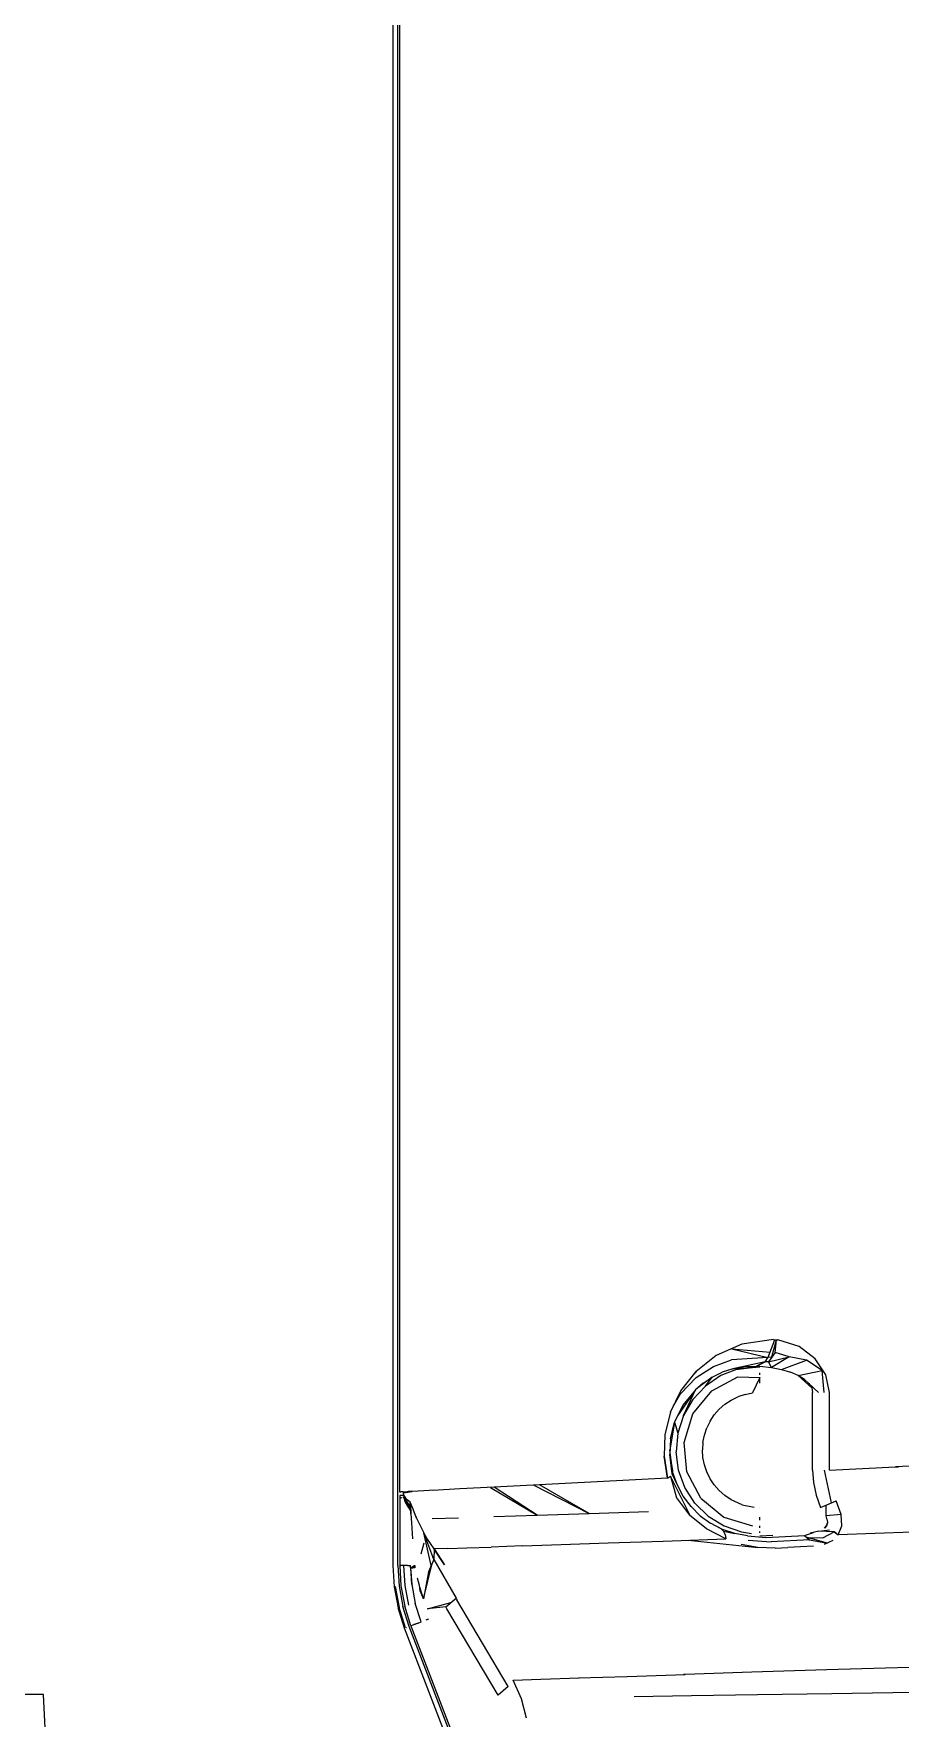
# Model space of a CAD drawing. Header units: millimetres. Extents: x -57554 to 16546, y 2142 to 98430.
# Drawn here: x -17044 to -16782, y 75210 to 75720 of the extents above; entities that cross this region are included whole.
import ezdxf

# ---------------------------------------------------------------- set-up
doc = ezdxf.new("R2010")
doc.units = ezdxf.units.MM

msp = doc.modelspace()

# ---------------------------------------------------------------- linework, layer by layer
at = {"color": 2, "linetype": 'Continuous'}
for p, q in [((-16935.37, 76247.19), (-16935.37, 75256.56)), ((-16933.87, 75256.56), (-16933.87, 76247.19)), ((-16933.33, 76061.5), (-16933.33, 75278.81)), ((-16829.85, 75323.49), (-16837.6, 75320.02)), ((-16832.91, 75322.12), (-16821.98, 75319.47)), ((-16832.91, 75322.12), (-16821.34, 75321.04)), ((-16820.3, 75324.86), (-16829.85, 75323.49)), ((-16821.92, 75319.56), (-16819.85, 75324.84)), ((-16820.75, 75319.67), (-16819.39, 75324.81)), ((-16820.3, 75324.86), (-16819.85, 75324.84)), ((-16819.85, 75324.84), (-16819.39, 75324.81)), ((-16819.83, 75321.01), (-16819.39, 75324.81)), ((-16819.39, 75324.81), (-16818.94, 75324.76)), ((-16812.55, 75322.75), (-16818.94, 75324.76)), ((-16807.64, 75319.07), (-16812.55, 75322.75)), ((-16837.6, 75320.02), (-16843.7, 75315.18)), ((-16843.62, 75313.44), (-16838.4, 75316.77)), ((-16838.4, 75316.77), (-16832.96, 75318.76)), ((-16821.98, 75319.47), (-16832.96, 75318.76)), ((-16822.85, 75318.11), (-16832.54, 75316.07)), ((-16832.54, 75316.07), (-16829.03, 75316.73)), ((-16824.37, 75316.65), (-16831.68, 75315.74)), ((-16830.98, 75316.02), (-16825.42, 75316.87)), ((-16830.98, 75316.02), (-16825.43, 75316.87)), ((-16829.03, 75316.73), (-16830.98, 75316.02)), ((-16830.98, 75316.02), (-16824.37, 75316.65)), ((-16829.03, 75316.73), (-16825.44, 75316.88)), ((-16829.03, 75316.73), (-16825.42, 75316.88)), ((-16822.85, 75318.11), (-16825.43, 75316.87)), ((-16825.43, 75316.87), (-16825.37, 75316.88)), ((-16825.43, 75316.87), (-16825.08, 75316.87)), ((-16825.38, 75316.88), (-16822.85, 75318.11)), ((-16825.08, 75316.87), (-16824.72, 75316.86)), ((-16824.72, 75316.86), (-16824.37, 75316.84)), ((-16824.37, 75316.84), (-16820.92, 75316.46)), ((-16822.85, 75318.11), (-16821.92, 75319.56)), ((-16821.8, 75318.14), (-16822.85, 75318.11)), ((-16821.92, 75319.56), (-16820.75, 75319.67)), ((-16819.83, 75321.01), (-16821.8, 75318.14)), ((-16821.8, 75318.14), (-16815.52, 75319.66)), ((-16820.92, 75316.46), (-16821.8, 75318.14)), ((-16815.52, 75319.66), (-16820.92, 75316.46)), ((-16820.92, 75316.46), (-16817.83, 75315.83)), ((-16815.52, 75319.66), (-16819.83, 75321.01)), ((-16817.83, 75315.83), (-16810.35, 75318.62)), ((-16810.35, 75318.62), (-16815.52, 75319.66)), ((-16805.58, 75315.49), (-16810.35, 75318.62)), ((-16804.45, 75314.22), (-16807.64, 75319.07)), ((-16848.41, 75308.49), (-16843.62, 75313.44)), ((-16848.32, 75309.37), (-16843.7, 75315.18)), ((-16843.7, 75315.18), (-16844.07, 75314.73)), ((-16841.51, 75311.73), (-16843.91, 75309.68)), ((-16838.81, 75313.51), (-16843.18, 75310.3)), ((-16841.51, 75311.73), (-16838.81, 75313.51)), ((-16836.2, 75313.97), (-16840.85, 75310.82)), ((-16840.85, 75310.82), (-16838.81, 75313.51)), ((-16838.98, 75309.35), (-16831.04, 75313.58)), ((-16838.81, 75313.51), (-16835.81, 75314.98)), ((-16830.98, 75316.02), (-16836.2, 75313.97)), ((-16832.54, 75316.07), (-16835.81, 75314.98)), ((-16831.04, 75313.58), (-16824.37, 75313.42)), ((-16824.37, 75313.42), (-16826.64, 75308.76)), ((-16824.37, 75314.17), (-16824.37, 75314.86)), ((-16824.37, 75314.55), (-16824.37, 75314.86)), ((-16824.37, 75314.17), (-16824.37, 75314.55)), ((-16824.37, 75312.59), (-16824.37, 75313.42)), ((-16824.37, 75311.72), (-16824.37, 75312.59)), ((-16817.83, 75315.83), (-16815.13, 75314.99)), ((-16812.82, 75313.99), (-16815.13, 75314.99)), ((-16812.82, 75313.99), (-16805.58, 75315.49)), ((-16812.82, 75313.99), (-16808.72, 75310.23)), ((-16810.94, 75312.84), (-16812.82, 75313.99)), ((-16809.56, 75311.56), (-16810.94, 75312.84)), ((-16806.64, 75308.91), (-16809.56, 75311.56)), ((-16809.56, 75311.56), (-16808.72, 75310.23)), ((-16804.92, 75308.91), (-16805.58, 75315.49)), ((-16803.38, 75308.91), (-16804.45, 75314.22)), ((-16851.47, 75302.89), (-16848.32, 75309.37)), ((-16850.53, 75304.82), (-16848.41, 75308.49)), ((-16843.91, 75309.68), (-16849.28, 75301.8)), ((-16843.91, 75309.68), (-16847.73, 75304.99)), ((-16847.54, 75301.9), (-16843.91, 75309.68)), ((-16844.69, 75306.73), (-16847.54, 75301.9)), ((-16844.7, 75302.4), (-16838.98, 75309.35)), ((-16840.85, 75310.82), (-16844.69, 75306.73)), ((-16843.18, 75310.3), (-16843.91, 75309.68)), ((-16834.97, 75305.31), (-16833.07, 75306.57)), ((-16833.07, 75306.57), (-16831.03, 75307.58)), ((-16828.87, 75308.31), (-16831.03, 75307.58)), ((-16828.87, 75308.31), (-16826.64, 75308.76)), ((-16808.72, 75310.23), (-16808.45, 75308.91)), ((-16808.45, 75285.38), (-16808.45, 75308.91)), ((-16803.38, 75285.38), (-16803.38, 75308.91)), ((-16851.47, 75302.89), (-16853.12, 75296.18)), ((-16847.73, 75304.99), (-16850.22, 75299.88)), ((-16847.54, 75301.9), (-16849.26, 75296.56)), ((-16847.32, 75293.79), (-16844.7, 75302.4)), ((-16839.45, 75300.2), (-16838.18, 75302.1)), ((-16838.18, 75302.1), (-16836.68, 75303.81)), ((-16834.97, 75305.31), (-16836.68, 75303.81)), ((-16853.12, 75296.18), (-16853.39, 75289.57)), ((-16850.22, 75299.88), (-16851.58, 75291.5)), ((-16851.45, 75294.83), (-16850.22, 75299.88)), ((-16850.22, 75299.88), (-16849.26, 75296.56)), ((-16849.26, 75296.56), (-16849.76, 75290.97)), ((-16841.18, 75296), (-16840.45, 75298.16)), ((-16839.45, 75300.2), (-16840.45, 75298.16)), ((-16851.45, 75294.83), (-16851.63, 75290.14)), ((-16850.87, 75285.25), (-16851.58, 75291.5)), ((-16846.45, 75284.83), (-16847.32, 75293.79)), ((-16841.63, 75293.77), (-16841.78, 75291.5)), ((-16841.63, 75289.23), (-16841.78, 75291.5)), ((-16841.63, 75293.77), (-16841.18, 75296)), ((-16853.39, 75289.57), (-16852.34, 75282.91)), ((-16852.34, 75282.91), (-16853.39, 75289.57)), ((-16850.92, 75284.27), (-16851.63, 75290.14)), ((-16851.63, 75290.14), (-16850.87, 75285.25)), ((-16849.02, 75285.4), (-16849.76, 75290.97)), ((-16841.18, 75286.99), (-16841.63, 75289.23)), ((-16840.45, 75284.84), (-16841.18, 75286.99)), ((-16803.38, 75285.38), (-16783.44, 75286.38)), ((-16762.47, 75287.43), (-16783.44, 75286.38)), ((-16783.44, 75286.38), (-16782.52, 75286.43)), ((-16891.05, 75280.93), (-16904.77, 75280.22)), ((-16892.7, 75280.84), (-16876.04, 75272.27)), ((-16873.62, 75281.82), (-16891.05, 75280.93)), ((-16876.04, 75272.27), (-16891.05, 75280.93)), ((-16852.34, 75282.91), (-16873.62, 75281.82)), ((-16852.34, 75282.91), (-16851.45, 75283.6)), ((-16852.34, 75282.91), (-16851.45, 75283.6)), ((-16851.45, 75283.6), (-16849.66, 75277)), ((-16845.52, 75271.7), (-16851.45, 75283.6)), ((-16849.43, 75281.07), (-16850.92, 75284.27)), ((-16850.87, 75285.25), (-16850.78, 75284.86)), ((-16849.43, 75281.07), (-16850.78, 75284.86)), ((-16847.55, 75277.54), (-16849.44, 75281.11)), ((-16847.55, 75277.54), (-16849.43, 75281.07)), ((-16847.08, 75280.14), (-16849.02, 75285.4)), ((-16842.22, 75276.89), (-16846.45, 75284.83)), ((-16839.45, 75282.79), (-16840.45, 75284.84)), ((-16838.18, 75280.9), (-16839.45, 75282.79)), ((-16836.68, 75279.19), (-16838.18, 75280.9)), ((-16808.45, 75285.38), (-16808.2, 75281.62)), ((-16808.2, 75281.62), (-16807.42, 75277.85)), ((-16802.73, 75275.53), (-16804.91, 75285.38)), ((-16933.33, 75278.81), (-16933, 75278.81)), ((-16932.7, 75277.73), (-16933.31, 75277.68)), ((-16933.31, 75277.68), (-16933.3, 75277.45)), ((-16933.3, 75277.45), (-16933.3, 75277.22)), ((-16933.3, 75277.22), (-16933.3, 75276.99)), ((-16932.97, 75276.99), (-16933.3, 75277.22)), ((-16933.3, 75277.22), (-16932.69, 75276.99)), ((-16933.3, 75276.99), (-16933.3, 75256.56)), ((-16932.71, 75278.81), (-16933, 75278.81)), ((-16932.49, 75278.81), (-16932.71, 75278.81)), ((-16932.3, 75277.76), (-16932.7, 75277.73)), ((-16932.32, 75278.81), (-16932.49, 75278.81)), ((-16932.21, 75278.81), (-16932.32, 75278.81)), ((-16932.3, 75277.76), (-16932.14, 75277.8)), ((-16932.16, 75278.47), (-16929.5, 75278.95)), ((-16930.79, 75278.88), (-16932.16, 75278.47)), ((-16932.16, 75278.81), (-16930.79, 75278.88)), ((-16932.16, 75278.47), (-16932.16, 75278.81)), ((-16932.15, 75278.13), (-16932.16, 75278.47)), ((-16932.15, 75278.13), (-16932.14, 75277.8)), ((-16930.03, 75274.04), (-16932.14, 75277.8)), ((-16932.14, 75277.8), (-16931.7, 75277.09)), ((-16932.13, 75277.26), (-16931.68, 75275.73)), ((-16930.98, 75274.47), (-16932.13, 75277.26)), ((-16930.03, 75273.21), (-16932.13, 75277.26)), ((-16931.02, 75276.39), (-16931.7, 75277.09)), ((-16931.68, 75275.73), (-16930.98, 75274.47)), ((-16930.1, 75275.7), (-16931.02, 75276.39)), ((-16927.76, 75279.04), (-16930.79, 75278.88)), ((-16930.05, 75274.87), (-16930.1, 75275.7)), ((-16929.94, 75272.14), (-16930.1, 75275.7)), ((-16929.25, 75273.6), (-16930.1, 75275.7)), ((-16922.65, 75279.3), (-16927.76, 75279.04)), ((-16915.11, 75279.69), (-16923.24, 75279.27)), ((-16904.77, 75280.22), (-16915.11, 75279.69)), ((-16905.87, 75280.17), (-16891.7, 75271.76)), ((-16891.7, 75271.76), (-16904.77, 75280.22)), ((-16849.66, 75277), (-16845.65, 75271.81)), ((-16845.19, 75274.36), (-16847.55, 75277.54)), ((-16844.04, 75275.43), (-16847.08, 75280.14)), ((-16842.22, 75276.89), (-16835.27, 75271.17)), ((-16834.97, 75277.69), (-16836.68, 75279.19)), ((-16833.07, 75276.42), (-16834.97, 75277.69)), ((-16829.71, 75274.93), (-16833.07, 75276.42)), ((-16807.42, 75277.85), (-16806.1, 75274.09)), ((-16802.73, 75275.53), (-16801.29, 75276.15)), ((-16799.83, 75271.96), (-16801.29, 75276.15)), ((-16930.98, 75274.47), (-16930.03, 75273.21)), ((-16930.05, 75274.87), (-16929.94, 75272.14)), ((-16929.94, 75272.14), (-16929.78, 75269.45)), ((-16929.25, 75273.6), (-16929.34, 75273.82)), ((-16928.22, 75270.9), (-16929.25, 75273.6)), ((-16928.42, 75271.42), (-16928.22, 75270.9)), ((-16928.22, 75270.9), (-16925.98, 75266.38)), ((-16923.46, 75270.73), (-16915.5, 75270.98)), ((-16904.89, 75271.33), (-16891.7, 75271.76)), ((-16891.7, 75271.76), (-16876.04, 75272.27)), ((-16876.04, 75272.27), (-16858.04, 75272.87)), ((-16840.55, 75267.62), (-16845.65, 75271.81)), ((-16845.19, 75274.36), (-16842.42, 75271.61)), ((-16840.03, 75271.5), (-16844.04, 75275.43)), ((-16842.42, 75271.61), (-16839.34, 75269.34)), ((-16840.03, 75271.5), (-16835.25, 75268.55)), ((-16835.27, 75271.17), (-16826.66, 75268.55)), ((-16829.71, 75274.93), (-16826.1, 75274.18)), ((-16824.43, 75274.19), (-16824.37, 75274.18)), ((-16824.37, 75270.21), (-16824.37, 75271.13)), ((-16806.1, 75274.09), (-16802.73, 75275.53)), ((-16804.41, 75271.53), (-16804.37, 75274.83)), ((-16799.83, 75271.96), (-16804.41, 75271.53)), ((-16804.03, 75270.4), (-16804.41, 75271.53)), ((-16799.63, 75268.51), (-16799.83, 75271.96)), ((-16929.78, 75269.45), (-16929.46, 75264.63)), ((-16923.79, 75256.52), (-16925.98, 75266.38)), ((-16923.02, 75258.39), (-16925.98, 75266.38)), ((-16925.06, 75264.84), (-16925.98, 75266.38)), ((-16834.68, 75264.63), (-16840.55, 75267.62)), ((-16835.71, 75267.42), (-16839.34, 75269.34)), ((-16836.06, 75267.59), (-16839.34, 75269.34)), ((-16836.06, 75267.59), (-16835.71, 75267.42)), ((-16835.37, 75266.93), (-16836.06, 75267.59)), ((-16832, 75266.18), (-16835.71, 75267.42)), ((-16835.37, 75266.93), (-16832, 75266.18)), ((-16834.9, 75265.92), (-16835.37, 75266.93)), ((-16835.25, 75268.55), (-16829.95, 75266.72)), ((-16834.88, 75265.78), (-16834.9, 75265.92)), ((-16834.9, 75265.92), (-16834.68, 75264.63)), ((-16828.19, 75265.55), (-16832, 75266.18)), ((-16829.95, 75266.72), (-16826.89, 75266.23)), ((-16828.19, 75265.55), (-16822.6, 75265.02)), ((-16824.37, 75267.9), (-16824.37, 75268.58)), ((-16824.37, 75268.44), (-16824.37, 75268.58)), ((-16824.37, 75267.9), (-16824.37, 75268.44)), ((-16824.37, 75266.46), (-16824.37, 75266.83)), ((-16824.37, 75265.53), (-16820.49, 75265.73)), ((-16822.6, 75265.02), (-16810.9, 75265.59)), ((-16810.9, 75265.59), (-16808.23, 75266.56)), ((-16810.9, 75265.59), (-16810.17, 75264.97)), ((-16810.9, 75265.59), (-16809.4, 75264.32)), ((-16806.57, 75266.92), (-16809.19, 75266.35)), ((-16806.57, 75266.92), (-16803.4, 75267.37)), ((-16801.99, 75266.71), (-16806.57, 75266.92)), ((-16805.34, 75264.88), (-16801.99, 75266.71)), ((-16804.86, 75267.81), (-16804.26, 75268.56)), ((-16804.25, 75268.56), (-16804.86, 75267.81)), ((-16803.98, 75269.43), (-16804.25, 75268.56)), ((-16804.24, 75268.59), (-16803.98, 75269.43)), ((-16804.03, 75270.4), (-16803.98, 75269.43)), ((-16801.38, 75266.3), (-16801.99, 75266.71)), ((-16801.99, 75266.71), (-16800.7, 75265.85)), ((-16801.38, 75266.3), (-16800.7, 75265.85)), ((-16800.7, 75265.85), (-16799.63, 75268.51)), ((-16778.39, 75266.66), (-16800.7, 75265.85)), ((-16926, 75263.3), (-16926.92, 75259.99)), ((-16924.02, 75263.22), (-16925.06, 75264.84)), ((-16922.85, 75261.54), (-16924.02, 75263.22)), ((-16922.85, 75261.54), (-16923.02, 75258.39)), ((-16922.85, 75261.53), (-16923.02, 75258.39)), ((-16918.73, 75261.68), (-16922.85, 75261.54)), ((-16922.85, 75261.54), (-16919.8, 75256.73)), ((-16919.8, 75256.73), (-16922.85, 75261.53)), ((-16918.73, 75261.68), (-16913.05, 75261.87)), ((-16913.05, 75261.87), (-16905.6, 75262.13)), ((-16896.16, 75262.46), (-16905.6, 75262.13)), ((-16896.16, 75262.46), (-16884.44, 75262.86)), ((-16884.44, 75262.86), (-16870.23, 75263.36)), ((-16870.23, 75263.36), (-16853.64, 75263.95)), ((-16853.64, 75263.95), (-16834.68, 75264.63)), ((-16846.11, 75264.22), (-16825.04, 75261.95)), ((-16825.04, 75261.95), (-16830.02, 75262.92)), ((-16827.96, 75264.24), (-16821.01, 75263.73)), ((-16819.78, 75261.8), (-16825.04, 75261.95)), ((-16809.4, 75264.32), (-16821.01, 75263.73)), ((-16819.78, 75261.8), (-16815.98, 75262.01)), ((-16812.13, 75262.21), (-16815.98, 75262.01)), ((-16808.23, 75262.41), (-16812.13, 75262.21)), ((-16803.99, 75263.34), (-16810.15, 75264.96)), ((-16810.15, 75264.96), (-16805.34, 75264.88)), ((-16809.4, 75264.32), (-16803.99, 75263.34)), ((-16802.37, 75264.07), (-16804.92, 75262.92)), ((-16935.37, 75256.56), (-16934.97, 75250.1)), ((-16933.87, 75256.56), (-16933.49, 75250.28)), ((-16933.3, 75256.56), (-16932.92, 75250.35)), ((-16933.3, 75256.56), (-16932.97, 75256.56)), ((-16932.69, 75256.56), (-16932.97, 75256.56)), ((-16932.46, 75256.56), (-16932.69, 75256.56)), ((-16932.29, 75256.56), (-16932.46, 75256.56)), ((-16932.18, 75256.56), (-16932.29, 75256.56)), ((-16932.18, 75256.56), (-16932.13, 75256.56)), ((-16932.13, 75256.56), (-16931.76, 75250.49)), ((-16931.67, 75256.56), (-16932.13, 75256.56)), ((-16931.55, 75256.56), (-16931.67, 75256.56)), ((-16930.97, 75256.56), (-16931.67, 75256.56)), ((-16930.97, 75256.56), (-16931.55, 75256.56)), ((-16930.97, 75256.56), (-16930.03, 75256.56)), ((-16930.02, 75255.8), (-16930.03, 75256.56)), ((-16930.02, 75255.8), (-16929.67, 75250.75)), ((-16929.67, 75250.75), (-16929.98, 75255.8)), ((-16928.71, 75256.56), (-16929.79, 75255.8)), ((-16929.79, 75255.8), (-16929.36, 75255.81)), ((-16929.36, 75255.81), (-16928.71, 75256.56)), ((-16928.75, 75255.81), (-16929.36, 75255.81)), ((-16928.71, 75256.55), (-16928.75, 75255.81)), ((-16926.07, 75246.47), (-16923.53, 75257.14)), ((-16923.02, 75258.39), (-16924.55, 75254.65)), ((-16923.02, 75258.39), (-16916.28, 75246.67)), ((-16933.49, 75250.28), (-16932.34, 75244.1)), ((-16932.92, 75250.35), (-16931.79, 75244.23)), ((-16931.76, 75250.49), (-16930.65, 75244.52)), ((-16929.67, 75250.75), (-16928.61, 75245.03)), ((-16927.34, 75250.53), (-16927.92, 75252.68)), ((-16927.09, 75248.87), (-16927.34, 75250.53)), ((-16927.25, 75249.88), (-16927.34, 75250.53)), ((-16924.55, 75254.65), (-16926.07, 75246.47)), ((-16934.97, 75250.1), (-16933.8, 75243.73)), ((-16934.64, 75250.14), (-16933.47, 75243.82)), ((-16926.07, 75246.47), (-16927.25, 75249.88)), ((-16926.07, 75246.47), (-16927.17, 75250)), ((-16926.07, 75246.47), (-16927.09, 75248.87)), ((-16924.87, 75243.39), (-16917.84, 75245.31)), ((-16919.33, 75243.99), (-16916.28, 75246.67)), ((-16916.28, 75246.67), (-16915.99, 75246.15)), ((-16900.49, 75219.97), (-16915.99, 75246.15)), ((-16931.85, 75237.56), (-16933.8, 75243.73)), ((-16931.54, 75237.68), (-16933.47, 75243.82)), ((-16930.45, 75238.1), (-16932.34, 75244.1)), ((-16929.92, 75238.3), (-16931.79, 75244.23)), ((-16926.86, 75239.48), (-16928.61, 75245.03)), ((-16925.27, 75240.09), (-16924.56, 75240.36)), ((-16925.27, 75240.09), (-16924.72, 75240.3)), ((-16919.33, 75243.99), (-16924.87, 75243.39)), ((-16924.72, 75240.3), (-16924.56, 75240.36)), ((-16919.07, 75243.46), (-16919.33, 75243.99)), ((-16903.52, 75217.27), (-16919.07, 75243.46)), ((-16911.64, 75184.92), (-16931.85, 75237.56)), ((-16931.38, 75237.74), (-16931.22, 75237.8)), ((-16912.98, 75192.6), (-16930.45, 75238.1)), ((-16929.61, 75238.42), (-16929.92, 75238.3)), ((-16929.92, 75238.3), (-16914.51, 75198.17)), ((-16929.35, 75238.52), (-16929.61, 75238.42)), ((-16929.14, 75238.6), (-16929.35, 75238.52)), ((-16928.98, 75238.67), (-16929.14, 75238.6)), ((-16928.87, 75238.7), (-16928.98, 75238.67)), ((-16928.87, 75238.7), (-16928.83, 75238.72)), ((-16928.83, 75238.72), (-16928.4, 75238.89)), ((-16928.4, 75238.89), (-16927.74, 75239.14)), ((-16928.28, 75238.93), (-16928.4, 75238.89)), ((-16927.74, 75239.14), (-16928.28, 75238.93)), ((-16927.74, 75239.14), (-16926.86, 75239.48)), ((-16804.22, 75224.95), (-16826.87, 75224.23)), ((-16804.22, 75224.95), (-16804.99, 75224.92)), ((-16779.3, 75225.73), (-16804.22, 75224.95)), ((-16900.49, 75219.97), (-16903.52, 75217.27)), ((-16898.98, 75221.87), (-16890.61, 75222.15)), ((-16896.44, 75216.21), (-16898.98, 75221.87)), ((-16890.61, 75222.15), (-16879.08, 75222.53)), ((-16879.27, 75222.52), (-16864.49, 75223.01)), ((-16864.49, 75223.01), (-16847.03, 75223.58)), ((-16847.03, 75223.58), (-16847.5, 75223.56)), ((-16826.87, 75224.23), (-16847.03, 75223.58)), ((-17041, 75217.5), (-17204.27, 75217.5)), ((-17038.14, 75162.2), (-17041, 75217.5)), ((-17038.15, 75162.2), (-17041, 75217.5)), ((-16894.98, 75210.39), (-16896.44, 75216.21)), ((-16862.38, 75216.96), (-16845.07, 75217.22)), ((-16845.07, 75217.22), (-16825.09, 75217.52)), ((-16825.09, 75217.52), (-16802.66, 75217.87)), ((-16802.66, 75217.87), (-16778.03, 75218.26))]:
    msp.add_line(p, q, dxfattribs=at)

doc.saveas('drawing.dxf')
